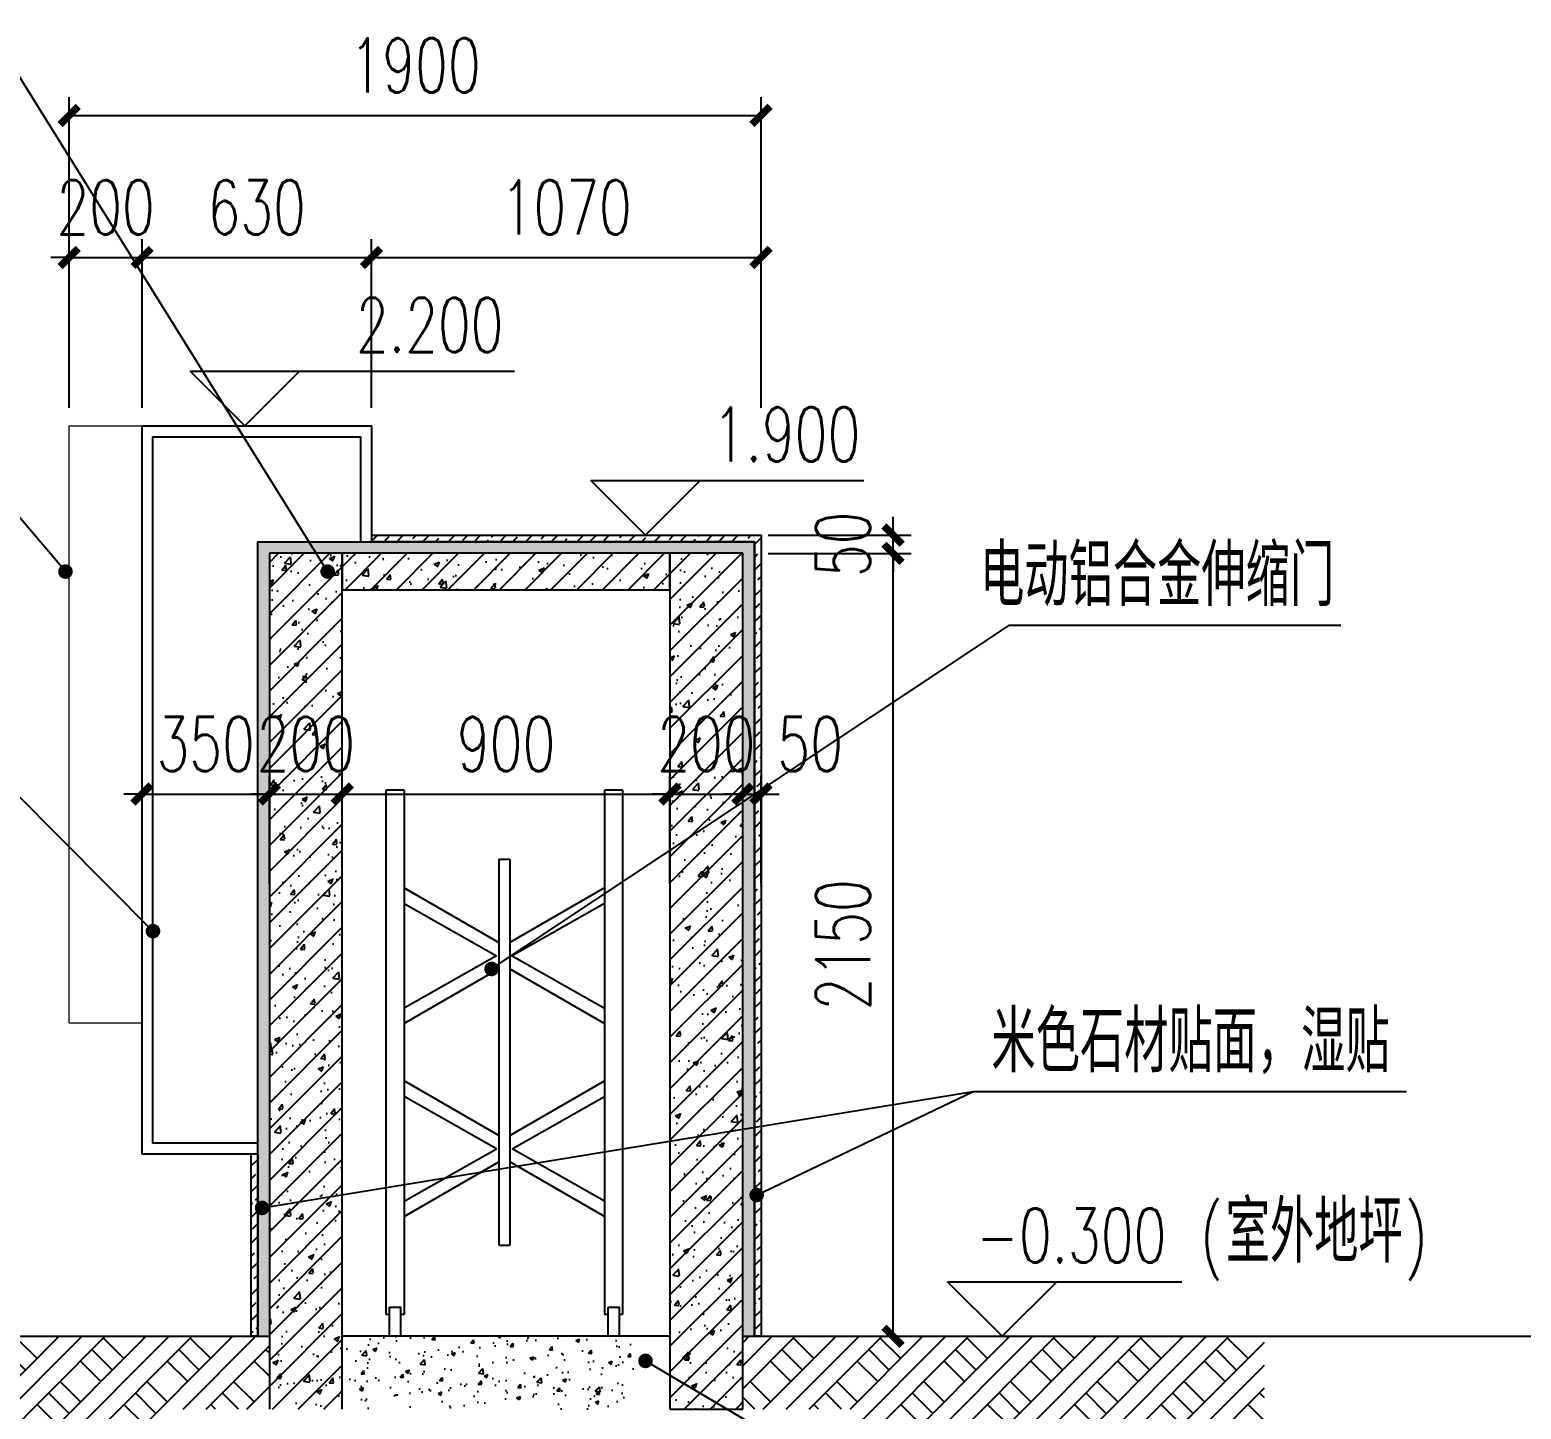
# Model space of a CAD drawing. Extents: x -4210259 to 293730, y -7499 to 868879.
# Drawn here: x -2172561 to -2168465, y 516737 to 520525 of the extents above; entities that cross this region are included whole.
import ezdxf

# ---------------------------------------------------------------- set-up
doc = ezdxf.new("R2010")
doc.units = 0
doc.header["$LTSCALE"] = 1000
doc.header["$MEASUREMENT"] = 0
doc.layers.get('Defpoints').update_dxf_attribs({"color": 210})
for name, color, linetype in [('A-AXIS-DP', 126, 'Continuous'), ('A-AXIS-ELEV', 4, 'Continuous'), ('A-AXIS-SYMB', 3, 'Continuous'), ('A-CURTAIN', 134, 'Continuous'), ('A-HATCH-2', 251, 'Continuous'), ('A-SFCE', 30, 'Continuous'), ('AS-COLN', 6, 'Continuous'), ('AS-WALL', 40, 'Continuous'), ('LAYER1', 9, 'Continuous'), ('PUB_HATCH', 8, 'Continuous'), ('PUB_TEXT', 7, 'Continuous')]:
    doc.layers.add(name, color=color, linetype=linetype)
doc.layers.add('A-WALL-HATCH', color=8, linetype='Continuous', lineweight=13)
doc.styles.add('_TCH_DIM', font='SIMPLEX', dxfattribs={"bigfont": 'GBCBIG'})
doc.styles.add('_TCH_DIM_T3', font='SIMPLEX', dxfattribs={"width": 0.705882, "bigfont": 'GBCBIG'})
doc.dimstyles.new('_TCH_ARCH&&50', dxfattribs={"dimtxt": 148.75, "dimasz": 50, "dimexe": 50, "dimexo": 50, "dimgap": 63.125, "dimtad": 1, "dimdec": 0, "dimzin": 0, "dimdsep": 46, "dimtxsty": '_TCH_DIM_T3', "dimblk": 'ARCHTICK', "dimcen": 0.09, "dimclrt": 7, "dimazin": 2, "dimtfac": 1, "dimtdec": 0, "dimtix": 1, "dimtmove": 2, "dimatfit": 3, "dimfxl": 0, "dimtolj": 1, "dimtzin": 0, "dimarcsym": 0})
pattern_1 = [(45, (0, 0), (-35.3553391, 35.3553391), []), (50, (0, 0), (143.4520365, -12.550427), [15, -165]), (355, (0, 0), (-27.750267, 150.438427), [12, -132]), (100.4514, (11.95, -1.05), (115.701876, 137.887908), [12.748038, -140.228422]), (46.1842, (0, 40), (213.44821, -33.103803), [22.5, -247.5]), (96.6356, (17.79, 37.24), (186.932541, 194.823574), [19.122058, -210.3426]), (351.1842, (0, 40), (186.93239, 194.82372), [18, -198]), (21, (20, 30), (119.3814104, -80.523778), [15, -165]), (326, (20, 30), (48.663066, 145.030009), [12, -132]), (71.4514, (29.95, 23.29), (168.044526, 64.506099), [12.748038, -140.228422]), (37.5, (0, 0), (2.4319711, 66.5787708), [0, -130.4, 0, -134, 0, -132.5]), (7.5, (0, 0), (52.6139075, 78.8823424), [0, -76.4, 0, -127.4, 0, -50.5]), (327.5, (-44.6, 0), (106.7644872, -4.5109743), [0, -50, 0, -156, 0, -207]), (317.5, (-64.6, 0), (116.637234, 20.0209965), [0, -65, 0, -103.6, 0, -147])]

# ---------------------------------------------------------------- blocks, each defined once
blk = doc.blocks.new('A$C7D712954')
at = {"layer": 'LAYER1', "color": 250}
for p, q in [((-25, 1500), (-25, 60)), ((-25, 1500), (-25, 60)), ((25, 1500), (-25, 1500)), ((25, 1500), (-25, 1500)), ((25, 1500), (-25, 1500)), ((25, 1500), (25, 60)), ((25, 1500), (25, 60)), ((575, 1500), (575, 60)), ((625, 1500), (575, 1500)), ((625, 1500), (625, 60)), ((285, 1310), (315, 1310)), ((285, 1310), (285, 250)), ((315, 1310), (315, 250)), ((25, 1231.2), (285, 1081.2)), ((575, 1231.2), (315, 1081.2)), ((25, 1188.8), (278.8, 1045)), ((575, 1188.8), (321.2, 1045)), ((278.8, 1045), (25, 901.2)), ((321.2, 1045), (575, 901.2)), ((285, 1008.8), (25, 858.8)), ((315, 1008.8), (575, 858.8)), ((285, 551.2), (25, 701.2)), ((315, 551.2), (575, 701.2)), ((278.8, 515), (25, 658.8)), ((321.2, 515), (575, 658.8)), ((25, 371.2), (278.8, 515)), ((575, 371.2), (321.2, 515)), ((25, 328.8), (285, 478.8)), ((575, 328.8), (315, 478.8)), ((285, 250), (315, 250)), ((-15, 60), (-25, 60)), ((25, 60), (15, 60)), ((585, 60), (575, 60)), ((625, 60), (615, 60))]:
    blk.add_line(p, q, dxfattribs=at)
for points in [[(-15, 80), (15, 80), (15, 0), (-15, 0)], [(585, 80), (615, 80), (615, 0), (585, 0)]]:
    blk.add_lwpolyline(points, close=True, dxfattribs=at)
blk = doc.blocks.new('_ArchTick')
at = {"color": 0, "linetype": 'ByBlock', "const_width": 0.4}
blk.add_lwpolyline([(-0.5, -0.5), (0.5, 0.5)], dxfattribs=at)
blk = doc.blocks.new('*D555')
at = {"layer": 'A-AXIS-DP', "color": 0, "lineweight": -2}
for p, q in [((-2172452.6, 519877.5), (-2172452.6, 520340)), ((-2170552.6, 519877.5), (-2170552.6, 520340)), ((-2172452.6, 520290), (-2170552.6, 520290))]:
    blk.add_line(p, q, dxfattribs=at)
at = {"layer": 'Defpoints', "color": 0}
for p in [(-2170552.6, 520290), (-2172452.6, 519827.5), (-2170552.6, 519827.5)]:
    blk.add_point(p, dxfattribs=at)
at = {"layer": 'A-AXIS-DP', "color": 0, "lineweight": -2, "xscale": 50, "yscale": 50, "zscale": 50, "rotation": 180}
blk.add_blockref('_ArchTick', (-2172452.6, 520290), dxfattribs=at)
at = {"layer": 'A-AXIS-DP', "color": 0, "lineweight": -2, "xscale": 50, "yscale": 50, "zscale": 50}
blk.add_blockref('_ArchTick', (-2170552.6, 520290), dxfattribs=at)
at = {"layer": 'A-AXIS-DP', "color": 7, "insert": (-2171502.6, 520427.5), "char_height": 148.75, "attachment_point": 5, "style": '_TCH_DIM_T3'}
blk.add_mtext('\\A1;1900', dxfattribs=at)
blk = doc.blocks.new('*D581')
at = {"layer": 'A-AXIS-DP', "color": 0, "lineweight": -2}
for p, q in [((-2170532.7, 519087.5), (-2170140, 519087.5)), ((-2170190, 516937.5), (-2170190, 519087.5)), ((-2170532.7, 516937.5), (-2170140, 516937.5))]:
    blk.add_line(p, q, dxfattribs=at)
at = {"layer": 'Defpoints', "color": 0}
for p in [(-2170582.7, 519087.5), (-2170190, 519087.5), (-2170582.7, 516937.5)]:
    blk.add_point(p, dxfattribs=at)
at = {"layer": 'A-AXIS-DP', "color": 0, "lineweight": -2, "xscale": 50, "yscale": 50, "zscale": 50}
for p, rotation in [((-2170190, 519087.5), 90), ((-2170190, 516937.5), 270)]:
    blk.add_blockref('_ArchTick', p, dxfattribs=dict(at, rotation=rotation))
at = {"layer": 'A-AXIS-DP', "color": 7, "insert": (-2170327.5, 518012.5), "char_height": 148.75, "attachment_point": 5, "rotation": 90, "style": '_TCH_DIM_T3'}
blk.add_mtext('\\A1;2150', dxfattribs=at)
blk = doc.blocks.new('*D582')
at = {"layer": 'A-AXIS-DP', "color": 0, "lineweight": -2}
for p, q in [((-2170190, 519137.5), (-2170190, 519187.5)), ((-2170532.7, 519137.5), (-2170140, 519137.5)), ((-2170190, 519087.5), (-2170190, 519137.5)), ((-2170532.7, 519087.5), (-2170140, 519087.5)), ((-2170190, 519087.5), (-2170190, 519037.5))]:
    blk.add_line(p, q, dxfattribs=at)
at = {"layer": 'Defpoints', "color": 0}
for p in [(-2170582.7, 519137.5), (-2170190, 519137.5), (-2170582.7, 519087.5)]:
    blk.add_point(p, dxfattribs=at)
at = {"layer": 'A-AXIS-DP', "color": 0, "lineweight": -2, "xscale": 50, "yscale": 50, "zscale": 50}
for p, rotation in [((-2170190, 519137.5), 270), ((-2170190, 519087.5), 90)]:
    blk.add_blockref('_ArchTick', p, dxfattribs=dict(at, rotation=rotation))
at = {"layer": 'A-AXIS-DP', "color": 7, "insert": (-2170327.5, 519112.5), "char_height": 148.75, "attachment_point": 5, "rotation": 90, "style": '_TCH_DIM_T3'}
blk.add_mtext('\\A1;50', dxfattribs=at)
blk = doc.blocks.new('*D583')
at = {"layer": 'A-AXIS-DP', "color": 0, "lineweight": -2}
for p, q in [((-2172452.6, 519487.5), (-2172452.6, 519950)), ((-2172252.6, 519487.5), (-2172252.6, 519950)), ((-2172452.6, 519900), (-2172502.6, 519900)), ((-2172452.6, 519900), (-2172252.6, 519900)), ((-2172252.6, 519900), (-2172202.6, 519900))]:
    blk.add_line(p, q, dxfattribs=at)
at = {"layer": 'Defpoints', "color": 0}
for p in [(-2172252.6, 519900), (-2172452.6, 519437.5), (-2172252.6, 519437.5)]:
    blk.add_point(p, dxfattribs=at)
at = {"layer": 'A-AXIS-DP', "color": 0, "lineweight": -2, "xscale": 50, "yscale": 50, "zscale": 50}
blk.add_blockref('_ArchTick', (-2172452.6, 519900), dxfattribs=at)
at = {"layer": 'A-AXIS-DP', "color": 0, "lineweight": -2, "xscale": 50, "yscale": 50, "zscale": 50, "rotation": 180}
blk.add_blockref('_ArchTick', (-2172252.6, 519900), dxfattribs=at)
at = {"layer": 'A-AXIS-DP', "color": 7, "insert": (-2172352.6, 520037.5), "char_height": 148.75, "attachment_point": 5, "style": '_TCH_DIM_T3'}
blk.add_mtext('\\A1;200', dxfattribs=at)
blk = doc.blocks.new('*D584')
at = {"layer": 'A-AXIS-DP', "color": 0, "lineweight": -2}
for p, q in [((-2172252.6, 519487.5), (-2172252.6, 519950)), ((-2171622.6, 519487.5), (-2171622.6, 519950)), ((-2172252.6, 519900), (-2171622.6, 519900))]:
    blk.add_line(p, q, dxfattribs=at)
at = {"layer": 'Defpoints', "color": 0}
for p in [(-2171622.6, 519900), (-2172252.6, 519437.5), (-2171622.6, 519437.5)]:
    blk.add_point(p, dxfattribs=at)
at = {"layer": 'A-AXIS-DP', "color": 0, "lineweight": -2, "xscale": 50, "yscale": 50, "zscale": 50, "rotation": 180}
blk.add_blockref('_ArchTick', (-2172252.6, 519900), dxfattribs=at)
at = {"layer": 'A-AXIS-DP', "color": 0, "lineweight": -2, "xscale": 50, "yscale": 50, "zscale": 50}
blk.add_blockref('_ArchTick', (-2171622.6, 519900), dxfattribs=at)
at = {"layer": 'A-AXIS-DP', "color": 7, "insert": (-2171937.6, 520037.5), "char_height": 148.75, "attachment_point": 5, "style": '_TCH_DIM_T3'}
blk.add_mtext('\\A1;630', dxfattribs=at)
blk = doc.blocks.new('*D585')
at = {"layer": 'A-AXIS-DP', "color": 0, "lineweight": -2}
for p, q in [((-2171622.6, 519487.5), (-2171622.6, 519950)), ((-2170552.6, 519487.5), (-2170552.6, 519950)), ((-2171622.6, 519900), (-2170552.6, 519900))]:
    blk.add_line(p, q, dxfattribs=at)
at = {"layer": 'Defpoints', "color": 0}
for p in [(-2170552.6, 519900), (-2171622.6, 519437.5), (-2170552.6, 519437.5)]:
    blk.add_point(p, dxfattribs=at)
at = {"layer": 'A-AXIS-DP', "color": 0, "lineweight": -2, "xscale": 50, "yscale": 50, "zscale": 50, "rotation": 180}
blk.add_blockref('_ArchTick', (-2171622.6, 519900), dxfattribs=at)
at = {"layer": 'A-AXIS-DP', "color": 0, "lineweight": -2, "xscale": 50, "yscale": 50, "zscale": 50}
blk.add_blockref('_ArchTick', (-2170552.6, 519900), dxfattribs=at)
at = {"layer": 'A-AXIS-DP', "color": 7, "insert": (-2171087.6, 520037.5), "char_height": 148.75, "attachment_point": 5, "style": '_TCH_DIM_T3'}
blk.add_mtext('\\A1;1070', dxfattribs=at)
blk = doc.blocks.new('*D586')
at = {"layer": 'A-AXIS-DP', "color": 0, "lineweight": -2}
for p, q in [((-2172252.6, 518180), (-2172252.6, 518476.6)), ((-2171902.9, 518180), (-2171902.9, 518476.6)), ((-2172252.6, 518426.6), (-2172302.6, 518426.6)), ((-2172252.6, 518426.6), (-2171902.9, 518426.6)), ((-2171902.9, 518426.6), (-2171852.9, 518426.6))]:
    blk.add_line(p, q, dxfattribs=at)
at = {"layer": 'Defpoints', "color": 0}
for p in [(-2171902.9, 518426.6), (-2172252.6, 518130), (-2171902.9, 518130)]:
    blk.add_point(p, dxfattribs=at)
at = {"layer": 'A-AXIS-DP', "color": 0, "lineweight": -2, "xscale": 50, "yscale": 50, "zscale": 50}
blk.add_blockref('_ArchTick', (-2172252.6, 518426.6), dxfattribs=at)
at = {"layer": 'A-AXIS-DP', "color": 0, "lineweight": -2, "xscale": 50, "yscale": 50, "zscale": 50, "rotation": 180}
blk.add_blockref('_ArchTick', (-2171902.9, 518426.6), dxfattribs=at)
at = {"layer": 'A-AXIS-DP', "color": 7, "insert": (-2172077.7, 518564.1), "char_height": 148.75, "attachment_point": 5, "style": '_TCH_DIM_T3'}
blk.add_mtext('\\A1;350', dxfattribs=at)
blk = doc.blocks.new('*D587')
at = {"layer": 'A-AXIS-DP', "color": 0, "lineweight": -2}
for p, q in [((-2171902.9, 518180), (-2171902.9, 518476.6)), ((-2171702.9, 518180), (-2171702.9, 518476.6)), ((-2171902.9, 518426.6), (-2171952.9, 518426.6)), ((-2171902.9, 518426.6), (-2171702.9, 518426.6)), ((-2171702.9, 518426.6), (-2171652.9, 518426.6))]:
    blk.add_line(p, q, dxfattribs=at)
at = {"layer": 'Defpoints', "color": 0}
for p in [(-2171702.9, 518426.6), (-2171902.9, 518130), (-2171702.9, 518130)]:
    blk.add_point(p, dxfattribs=at)
at = {"layer": 'A-AXIS-DP', "color": 0, "lineweight": -2, "xscale": 50, "yscale": 50, "zscale": 50}
blk.add_blockref('_ArchTick', (-2171902.9, 518426.6), dxfattribs=at)
at = {"layer": 'A-AXIS-DP', "color": 0, "lineweight": -2, "xscale": 50, "yscale": 50, "zscale": 50, "rotation": 180}
blk.add_blockref('_ArchTick', (-2171702.9, 518426.6), dxfattribs=at)
at = {"layer": 'A-AXIS-DP', "color": 7, "insert": (-2171802.9, 518564.1), "char_height": 148.75, "attachment_point": 5, "style": '_TCH_DIM_T3'}
blk.add_mtext('\\A1;200', dxfattribs=at)
blk = doc.blocks.new('*D588')
at = {"layer": 'A-AXIS-DP', "color": 0, "lineweight": -2}
for p, q in [((-2171702.9, 518180), (-2171702.9, 518476.6)), ((-2170802.6, 518180), (-2170802.6, 518476.6)), ((-2171702.9, 518426.6), (-2170802.6, 518426.6))]:
    blk.add_line(p, q, dxfattribs=at)
at = {"layer": 'Defpoints', "color": 0}
for p in [(-2170802.6, 518426.6), (-2171702.9, 518130), (-2170802.6, 518130)]:
    blk.add_point(p, dxfattribs=at)
at = {"layer": 'A-AXIS-DP', "color": 0, "lineweight": -2, "xscale": 50, "yscale": 50, "zscale": 50, "rotation": 180}
blk.add_blockref('_ArchTick', (-2171702.9, 518426.6), dxfattribs=at)
at = {"layer": 'A-AXIS-DP', "color": 0, "lineweight": -2, "xscale": 50, "yscale": 50, "zscale": 50}
blk.add_blockref('_ArchTick', (-2170802.6, 518426.6), dxfattribs=at)
at = {"layer": 'A-AXIS-DP', "color": 7, "insert": (-2171252.7, 518564.1), "char_height": 148.75, "attachment_point": 5, "style": '_TCH_DIM_T3'}
blk.add_mtext('\\A1;900', dxfattribs=at)
blk = doc.blocks.new('*D589')
at = {"layer": 'A-AXIS-DP', "color": 0, "lineweight": -2}
for p, q in [((-2170802.6, 518180), (-2170802.6, 518476.6)), ((-2170602.6, 518180), (-2170602.6, 518476.6)), ((-2170802.6, 518426.6), (-2170852.6, 518426.6)), ((-2170802.6, 518426.6), (-2170602.6, 518426.6)), ((-2170602.6, 518426.6), (-2170552.6, 518426.6))]:
    blk.add_line(p, q, dxfattribs=at)
at = {"layer": 'Defpoints', "color": 0}
for p in [(-2170602.6, 518426.6), (-2170802.6, 518130), (-2170602.6, 518130)]:
    blk.add_point(p, dxfattribs=at)
at = {"layer": 'A-AXIS-DP', "color": 0, "lineweight": -2, "xscale": 50, "yscale": 50, "zscale": 50}
blk.add_blockref('_ArchTick', (-2170802.6, 518426.6), dxfattribs=at)
at = {"layer": 'A-AXIS-DP', "color": 0, "lineweight": -2, "xscale": 50, "yscale": 50, "zscale": 50, "rotation": 180}
blk.add_blockref('_ArchTick', (-2170602.6, 518426.6), dxfattribs=at)
at = {"layer": 'A-AXIS-DP', "color": 7, "insert": (-2170702.6, 518564.1), "char_height": 148.75, "attachment_point": 5, "style": '_TCH_DIM_T3'}
blk.add_mtext('\\A1;200', dxfattribs=at)
blk = doc.blocks.new('*D590')
at = {"layer": 'A-AXIS-DP', "color": 0, "lineweight": -2}
for p, q in [((-2170602.6, 518180), (-2170602.6, 518476.6)), ((-2170552.6, 518180), (-2170552.6, 518476.6)), ((-2170602.6, 518426.6), (-2170652.6, 518426.6)), ((-2170602.6, 518426.6), (-2170552.6, 518426.6)), ((-2170552.6, 518426.6), (-2170502.6, 518426.6))]:
    blk.add_line(p, q, dxfattribs=at)
at = {"layer": 'Defpoints', "color": 0}
for p in [(-2170552.6, 518426.6), (-2170602.6, 518130), (-2170552.6, 518130)]:
    blk.add_point(p, dxfattribs=at)
at = {"layer": 'A-AXIS-DP', "color": 0, "lineweight": -2, "xscale": 50, "yscale": 50, "zscale": 50}
blk.add_blockref('_ArchTick', (-2170602.6, 518426.6), dxfattribs=at)
at = {"layer": 'A-AXIS-DP', "color": 0, "lineweight": -2, "xscale": 50, "yscale": 50, "zscale": 50, "rotation": 180}
blk.add_blockref('_ArchTick', (-2170552.6, 518426.6), dxfattribs=at)
at = {"layer": 'A-AXIS-DP', "color": 7, "insert": (-2170417.6, 518564.1), "char_height": 148.75, "attachment_point": 5, "style": '_TCH_DIM_T3'}
blk.add_mtext('\\A1;50', dxfattribs=at)

msp = doc.modelspace()

# ---------------------------------------------------------------- hatches: boundary and pattern name
h = msp.add_hatch()
h.set_pattern_fill('混凝土', color=8, scale=15, angle=-21.6976, style=0, double=1)
h.set_pattern_definition([(50, (-2171328.37, 516806.435), (107.589, -9.413), [11.25, -123.75]), (355, (-2171328.37, 516806.44), (-20.813, 112.83), [9, -99]), (100.451, (-2171319.4, 516805.65), (86.776, 103.416), [9.56, -105.171]), (46.184, (-2171328.37, 516836.44), (160.086, -24.828), [16.875, -185.625]), (96.636, (-2171315.03, 516834.37), (140.2, 146.12), [14.34, -157.757]), (351.184, (-2171328.37, 516836.44), (140.2, 146.12), [13.5, -148.5]), (21, (-2171313.37, 516828.935), (89.536, -60.393), [11.25, -123.75]), (326, (-2171313.37, 516828.94), (36.497, 108.773), [9, -99]), (71.45, (-2171305.91, 516823.9), (126.033, 48.38), [9.56, -105.171]), (37.5, (-2171328.367, 516806.435), (1.824, 49.934), [0, -97.8, 0, -100.5, 0, -99.375]), (7.5, (-2171328.367, 516806.435), (39.4604, 59.162), [0, -57.3, 0, -95.55, 0, -37.875]), (327.5, (-2171361.817, 516806.435), (80.0734, -3.3832), [0, -37.5, 0, -117, 0, -155.25]), (317.5, (-2171376.82, 516806.435), (87.478, 15.016), [0, -48.75, 0, -77.7, 0, -110.25])])
h.paths.add_polyline_path([(-2170902.6, 516937.5), (-2171702.9, 516937.5), (-2171702.9, 516737.5), (-2170902.6, 516737.5)])
at = {"layer": 'A-HATCH-2'}
h = msp.add_hatch(dxfattribs=at)
h.set_pattern_fill('AR-SAND', color=256, scale=5, style=0)
h.set_pattern_definition([(37.5, (0, 0), (-0.400007824, 12.235330933), [0, -9.652, 0, -10.795, 0, -10.31875]), (7.5, (0, 0), (11.23808208, 17.92062751), [0, -5.207, 0, -8.6995, 0, -3.33375]), (327.5, (-7.81, 9e-16), (19.774809256, 0.035929617), [0, -3.175, 0, -11.43, 0, -14.9225]), (317.5, (-7.81, 9e-16), (19.08891131, 5.57323308), [0, -1.5875, 0, -7.493, 0, -8.5725])])
h.paths.add_polyline_path([(-2171934.9, 519119.5), (-2171934.9, 516937.5), (-2171902.9, 516937.5), (-2171902.9, 519087.6), (-2170602.6, 519087.6), (-2170602.6, 516937.5), (-2170570.6, 516937.5), (-2170570.6, 519119.5)])
h = msp.add_hatch(dxfattribs=at)
h.set_pattern_fill('天然石材', color=256, scale=10)
h.set_pattern_definition([(45, (100, 17.95), (-35.3553532, 35.3553532), []), (45, (117.387, 0), (-35.3553532, 35.3553532), [19.73685, -11.2782])])
edge = h.paths.add_edge_path()
edge.add_line((-2171622.6, 519137.5), (-2170552.6, 519137.5))
edge.add_line((-2170552.6, 519137.5), (-2170552.6, 516937.5))
edge.add_line((-2170552.6, 516937.5), (-2170570.6, 516937.5))
edge.add_line((-2170570.6, 516937.5), (-2170570.6, 519119.5))
edge.add_line((-2170570.6, 519119.5), (-2171622.6, 519119.5))
h = msp.add_hatch(dxfattribs=at)
h.set_pattern_fill('天然石材', color=256, scale=10)
h.set_pattern_definition([(45, (0, 17.95), (-35.3553532, 35.3553532), []), (45, (17.387, 0), (-35.3553532, 35.3553532), [19.73685, -11.2782])])
h.paths.add_polyline_path([(-2171934.9, 516937.5), (-2171934.9, 517437.5), (-2171952.9, 517437.5), (-2171952.9, 516937.5)])
h = msp.add_hatch(dxfattribs=at)
h.set_pattern_fill('夯实土壤', color=256, scale=30)
h.set_pattern_definition([(45, (-2989248.6, 690633.49), (-119.218203, 119.218203), []), (45, (-2989185.6, 690633.49), (-119.218203, 119.218203), []), (45, (-2989122.6, 690633.49), (-119.218203, 119.218203), []), (135, (-2989248.6, 690633.49), (-119.218203, -119.218203), [79.5, -89.1]), (135, (-2989217.1, 690664.99), (-119.218203, -119.218203), [79.5, -89.1]), (135, (-2989185.6, 690696.49), (-119.218203, -119.218203), [79.5, -89.1])])
h.paths.add_polyline_path([(-2174199.8, 516937.5), (-2174199.8, 516577.9), (-2172793.1, 516577.9), (-2172754.9, 516682.9), (-2172717.8, 516472.9), (-2172680.6, 516577.9), (-2172202.6, 516577.9), (-2172202.6, 516737.5), (-2171902.6, 516737.5), (-2171902.9, 516937.5)])
h = msp.add_hatch(dxfattribs=at)
h.set_pattern_fill('夯实土壤', color=256, scale=30)
h.set_pattern_definition([(45, (-2988307.29, 690633.49), (-119.218203, 119.218203), []), (45, (-2988244.29, 690633.49), (-119.218203, 119.218203), []), (45, (-2988181.29, 690633.49), (-119.218203, 119.218203), []), (135, (-2988307.29, 690633.49), (-119.218203, -119.218203), [79.5, -89.1]), (135, (-2988275.79, 690664.99), (-119.218203, -119.218203), [79.5, -89.1]), (135, (-2988244.29, 690696.49), (-119.218203, -119.218203), [79.5, -89.1])])
h.paths.add_polyline_path([(-2169170, 516577.9), (-2169170, 516937.5), (-2170602.6, 516937.5), (-2170602.6, 516737.5), (-2170302.6, 516737.5), (-2170302.6, 516577.9)])
at = {"layer": 'PUB_HATCH'}
h = msp.add_hatch(dxfattribs=at)
h.set_pattern_fill('钢筋混凝土', color=256, scale=20, style=0)
h.set_pattern_definition(pattern_1)
h.paths.add_polyline_path([(-2171902.9, 516737.5), (-2171702.9, 516737.5), (-2171702.9, 519087.6), (-2171902.9, 519087.6)])
h = msp.add_hatch(dxfattribs=at)
h.set_pattern_fill('钢筋混凝土', color=256, scale=20, style=0)
h.set_pattern_definition(pattern_1)
h.paths.add_polyline_path([(-2171702.9, 518987.6), (-2170802.6, 518987.6), (-2170802.6, 519087.6), (-2171702.9, 519087.6)])
h = msp.add_hatch(dxfattribs=at)
h.set_pattern_fill('钢筋混凝土', color=256, scale=20, style=0)
h.set_pattern_definition(pattern_1)
h.paths.add_polyline_path([(-2170602.6, 516737.5), (-2170602.6, 519087.6), (-2170802.6, 519087.6), (-2170802.6, 516737.5)])

# ---------------------------------------------------------------- linework, layer by layer
at = {"layer": 'A-AXIS-ELEV'}
for p, q in [((-2171970, 519437.5), (-2172120, 519587.5)), ((-2172120, 519587.5), (-2171230, 519587.5)), ((-2171970, 519437.5), (-2171820, 519587.5)), ((-2170870, 519137.5), (-2171020, 519287.5)), ((-2171020, 519287.5), (-2170270, 519287.5)), ((-2170870, 519137.5), (-2170720, 519287.5)), ((-2171220, 519137.5), (-2170720, 519137.5)), ((-2169890.1, 516937.5), (-2170040.1, 517087.5)), ((-2170040.1, 517087.5), (-2169396.4, 517087.5)), ((-2169890.1, 516937.5), (-2169740.1, 517087.5))]:
    msp.add_line(p, q, dxfattribs=at)
at = {"layer": 'A-AXIS-SYMB'}
for p, q in [((-2171742.9, 519037.5), (-2172610, 520430)), ((-2172462.9, 519037.5), (-2172950, 519610)), ((-2171292.6, 517946.2), (-2169870, 518890)), ((-2169870, 518890), (-2168960, 518890)), ((-2172222.6, 518050), (-2172600, 518430)), ((-2171922.9, 517290), (-2169970, 517610)), ((-2170564.6, 517325.5), (-2169970, 517610)), ((-2169970, 517610), (-2168780, 517610)), ((-2170870, 516870), (-2169870, 516280))]:
    msp.add_line(p, q, dxfattribs=at)
at = {"layer": 'A-AXIS-SYMB', "const_width": 20}
for points in [[(-2172456.4, 519029.8, 1), (-2172469.3, 519045.1, 1)], [(-2171737.6, 519029, 1), (-2171748.1, 519045.9, 1)], [(-2172215.5, 518042.9, 1), (-2172229.6, 518057.1, 1)], [(-2171300.9, 517940.7, 1), (-2171284.3, 517951.8, 1)], [(-2171932.7, 517288.4, 1), (-2171913, 517291.6, 1)], [(-2170573.6, 517321.2, 1), (-2170555.6, 517329.8, 1)], [(-2170878.6, 516875.1, 1), (-2170861.4, 516864.9, 1)]]:
    msp.add_lwpolyline(points, format="xyb", close=True, dxfattribs=at)
at = {"layer": 'A-CURTAIN'}
for points in [[(-2171934.9, 517437.5), (-2172252.6, 517437.5), (-2172252.6, 519437.5), (-2171622.6, 519437.5), (-2171622.6, 519119.6)], [(-2171934.9, 517467.5), (-2172222.6, 517467.5), (-2172222.6, 519407.5), (-2171652.6, 519407.5), (-2171652.6, 519119.6)], [(-2171934.9, 516937.5), (-2171934.9, 519119.5), (-2170570.6, 519119.5), (-2170570.6, 516937.5)], [(-2171622.6, 519137.5), (-2170552.6, 519137.5), (-2170552.6, 516937.5), (-2170570.6, 516937.5), (-2170570.6, 519119.5), (-2171622.6, 519119.5)], [(-2171952.9, 516937.5), (-2171952.9, 517437.5)], [(-2171934.9, 517437.5), (-2171934.9, 516937.5), (-2171952.9, 516937.5)]]:
    msp.add_lwpolyline(points, dxfattribs=at)
at = {"layer": 'A-SFCE'}
for points in [[(-2282616.7, 516937.5), (-2171902.9, 516937.5)], [(-2170802.6, 516937.5), (-2171702.9, 516937.5)], [(-2170602.6, 516937.5), (-2166112.9, 516937.5)]]:
    msp.add_lwpolyline(points, dxfattribs=at)
at = {"layer": 'A-WALL-HATCH', "color": 1}
for p, q in [((-2172452.6, 519437.5), (-2172252.6, 519437.5)), ((-2172452.6, 517798), (-2172452.6, 519437.5)), ((-2172452.6, 517798), (-2172252.6, 517798))]:
    msp.add_line(p, q, dxfattribs=at)
at = {"layer": 'A-WALL-HATCH'}
msp.add_lwpolyline([(-2171902.9, 516937.5), (-2171902.9, 519087.6), (-2170602.6, 519087.6), (-2170602.6, 516937.5)], dxfattribs=at)
at = {"layer": 'AS-COLN'}
for p, q in [((-2171702.9, 519087.6), (-2171902.9, 519087.6)), ((-2171902.9, 519087.6), (-2171902.9, 516737.5)), ((-2171702.9, 516737.5), (-2171702.9, 519087.6)), ((-2170802.6, 519087.6), (-2171702.9, 519087.6)), ((-2171702.9, 519087.6), (-2171702.9, 518987.6)), ((-2170602.6, 519087.6), (-2170802.6, 519087.6)), ((-2170802.6, 519087.6), (-2170802.6, 516737.5)), ((-2170802.6, 518987.6), (-2170802.6, 519087.6)), ((-2170602.6, 516737.5), (-2170602.6, 519087.6)), ((-2171702.9, 518987.6), (-2170802.6, 518987.6)), ((-2170802.6, 516737.5), (-2170602.6, 516737.5))]:
    msp.add_line(p, q, dxfattribs=at)
at = {"layer": 'AS-WALL'}
msp.add_lwpolyline([(-2170602.6, 516937.5), (-2169164.7, 516937.5)], dxfattribs=at)

# ---------------------------------------------------------------- block references
msp.add_blockref('A$C7D712954', (-2171557.6, 516937.5))

# ---------------------------------------------------------------- texts
at = {"layer": 'PUB_TEXT', "style": '_TCH_DIM', "width": 0.705882}
for s, height, p in [('2.200', 148.75, (-2171665, 519640)), ('1.900', 148.75, (-2170685, 519340)), ('(', 148.8, (-2169346.4, 517140)), (')', 148.8, (-2168784.9, 517140)), ('-0.300', 148.75, (-2169961.4, 517140))]:
    msp.add_text(s, height=height, dxfattribs=at).set_placement(p)
at = {"layer": 'PUB_TEXT', "style": '_TCH_DIM'}
for s, p in [('电动铝合金伸缩门', (-2169950.8, 518942.5)), ('米色石材贴面，湿贴', (-2169919.7, 517662.5)), ('室外地坪', (-2169276.4, 517140))]:
    msp.add_text(s, height=168.79, dxfattribs=at).set_placement(p)

# ---------------------------------------------------------------- dimensions: what is measured, and where the dimension line sits
at = {"layer": 'A-AXIS-DP'}
for p1, p2, distance, picture, middle in [((-2172452.6, 519827.5), (-2170552.6, 519827.5), 462.5, '*D555', (-2171502.6, 520427.5)), ((-2172452.6, 519437.5), (-2172252.6, 519437.5), 462.5, '*D583', (-2172352.6, 520037.5)), ((-2172252.6, 519437.5), (-2171622.6, 519437.5), 462.5, '*D584', (-2171937.6, 520037.5)), ((-2171622.6, 519437.5), (-2170552.6, 519437.5), 462.5, '*D585', (-2171087.6, 520037.5)), ((-2170582.7, 519087.5), (-2170582.7, 519137.5), -392.7, '*D582', (-2170327.5, 519112.5)), ((-2170582.7, 516937.5), (-2170582.7, 519087.5), -392.7, '*D581', (-2170327.5, 518012.5)), ((-2172252.6, 518130), (-2171902.9, 518130), 296.6, '*D586', (-2172077.7, 518564.1)), ((-2171902.9, 518130), (-2171702.9, 518130), 296.6, '*D587', (-2171802.9, 518564.1)), ((-2171702.9, 518130), (-2170802.6, 518130), 296.6, '*D588', (-2171252.7, 518564.1)), ((-2170802.6, 518130), (-2170602.6, 518130), 296.6, '*D589', (-2170702.6, 518564.1))]:
    dim = msp.add_aligned_dim(p1=p1, p2=p2, distance=distance, dimstyle='_TCH_ARCH&&50', dxfattribs=at)
    dim.commit()
    dim.dimension.update_dxf_attribs({"geometry": picture, "text_midpoint": middle})
dim = msp.add_linear_dim(base=(-2170552.6, 518426.6), p1=(-2170602.6, 518130), p2=(-2170552.6, 518130), angle=0, dimstyle='_TCH_ARCH&&50', dxfattribs=at)
dim.commit()
dim.dimension.update_dxf_attribs({"geometry": '*D590', "text_midpoint": (-2170417.6, 518564.1), "dimtype": 129})

doc.saveas('drawing.dxf')
